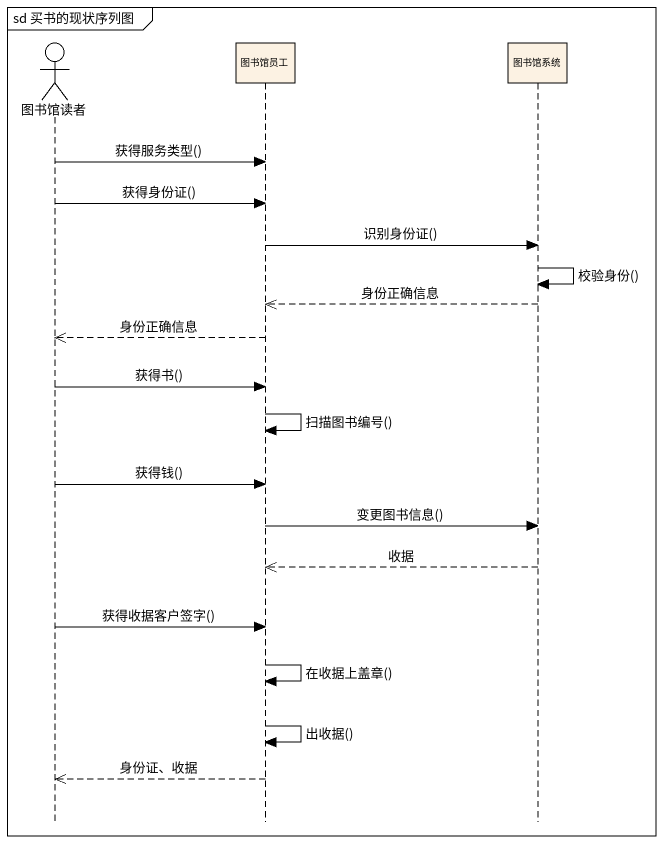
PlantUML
@startuml
mainframe sd 买书的现状序列图
hide footbox
actor 图书馆读者
participant 图书馆员工
participant 图书馆系统

图书馆读者 -> 图书馆员工 : 获得服务类型()
图书馆读者 -> 图书馆员工 : 获得身份证()
图书馆员工 -> 图书馆系统 : 识别身份证()
图书馆系统 -> 图书馆系统 : 校验身份()
图书馆系统 -->> 图书馆员工 : 身份正确信息
图书馆员工 -->> 图书馆读者 : 身份正确信息
图书馆读者 -> 图书馆员工 : 获得书()
图书馆员工 -> 图书馆员工 : 扫描图书编号()
图书馆读者 -> 图书馆员工 : 获得钱()
图书馆员工 -> 图书馆系统 : 变更图书信息()
图书馆系统 -->> 图书馆员工 : 收据
图书馆读者 -> 图书馆员工 : 获得收据客户签字()
图书馆员工 -> 图书馆员工 : 在收据上盖章()
图书馆员工 -> 图书馆员工 : 出收据()
图书馆员工 -->> 图书馆读者 : 身份证、收据
@enduml
